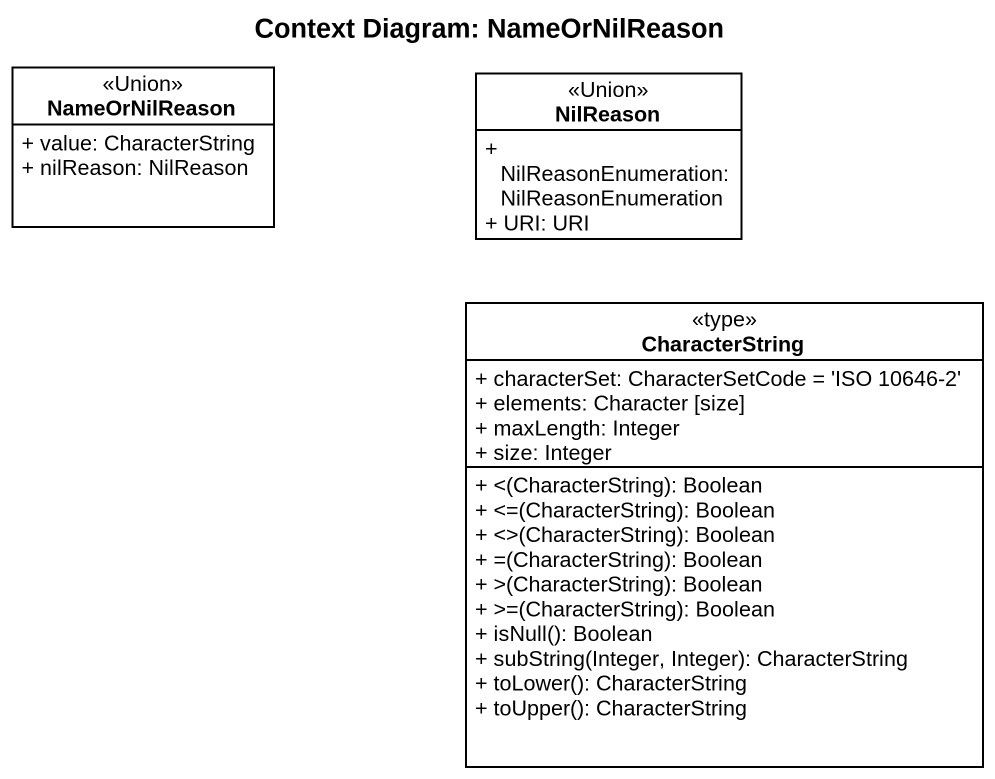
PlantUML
@startuml
title Context Diagram: NameOrNilReason
hide circle
hide empty members
skinparam classAttributeIconSize 0
class NameOrNilReason <<Union>> {
  + value: CharacterString
  + nilReason: NilReason
}
class NilReason <<Union>> {
  + NilReasonEnumeration: NilReasonEnumeration
  + URI: URI
}
class CharacterString <<type>> {
  + characterSet: CharacterSetCode = 'ISO 10646-2'
  + elements: Character [size]
  + maxLength: Integer
  + size: Integer
  + <(CharacterString): Boolean
  + <=(CharacterString): Boolean
  + <>(CharacterString): Boolean
  + =(CharacterString): Boolean
  + >(CharacterString): Boolean
  + >=(CharacterString): Boolean
  + isNull(): Boolean
  + subString(Integer, Integer): CharacterString
  + toLower(): CharacterString
  + toUpper(): CharacterString
}
@enduml
